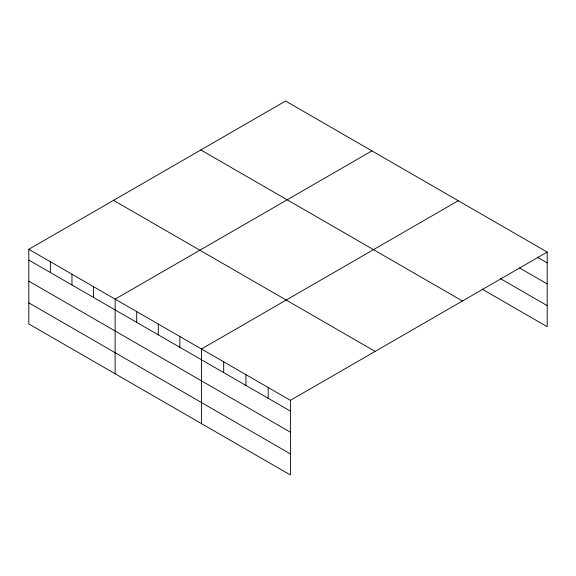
<?xml version="1.0" encoding="UTF-8"?>
<svg xmlns="http://www.w3.org/2000/svg" width="576" height="576" viewBox="0 0 576 576"><rect width="100%" height="100%" fill="white"/><g stroke="black" fill="none" stroke-linecap="round" stroke-linejoin="round"><path stroke-width="0.86" d="M290.405 432.187L290.405 400.334L28.8 249.293L28.8 323.928L290.405 474.962L290.405 432.187L28.8 281.146M28.8 249.293L285.595 101.038L547.2 252.072L547.2 326.707L482.026 289.073M371.923 150.883L115.128 299.138L115.128 373.766M458.251 200.722L201.463 348.984L201.463 423.612M290.405 400.334L547.2 252.072M537.235 257.105L547.2 262.858M519.595 267.991L547.2 283.925M500.429 278.633L547.2 305.633M200.851 149.962L462.456 301.003M113.544 200.369L375.149 351.41M28.8 260.078L290.405 411.113M28.8 302.854L290.405 453.895M268.171 387.497L268.171 398.275M245.93 374.659L245.93 385.438M223.697 361.822L223.697 372.6M179.878 336.521L179.878 347.299M158.292 324.058L158.292 334.843M136.714 311.602L136.714 322.38M93.55 286.675L93.55 297.461M71.964 274.219L71.964 284.998M50.386 261.756L50.386 272.542"/></g></svg>
